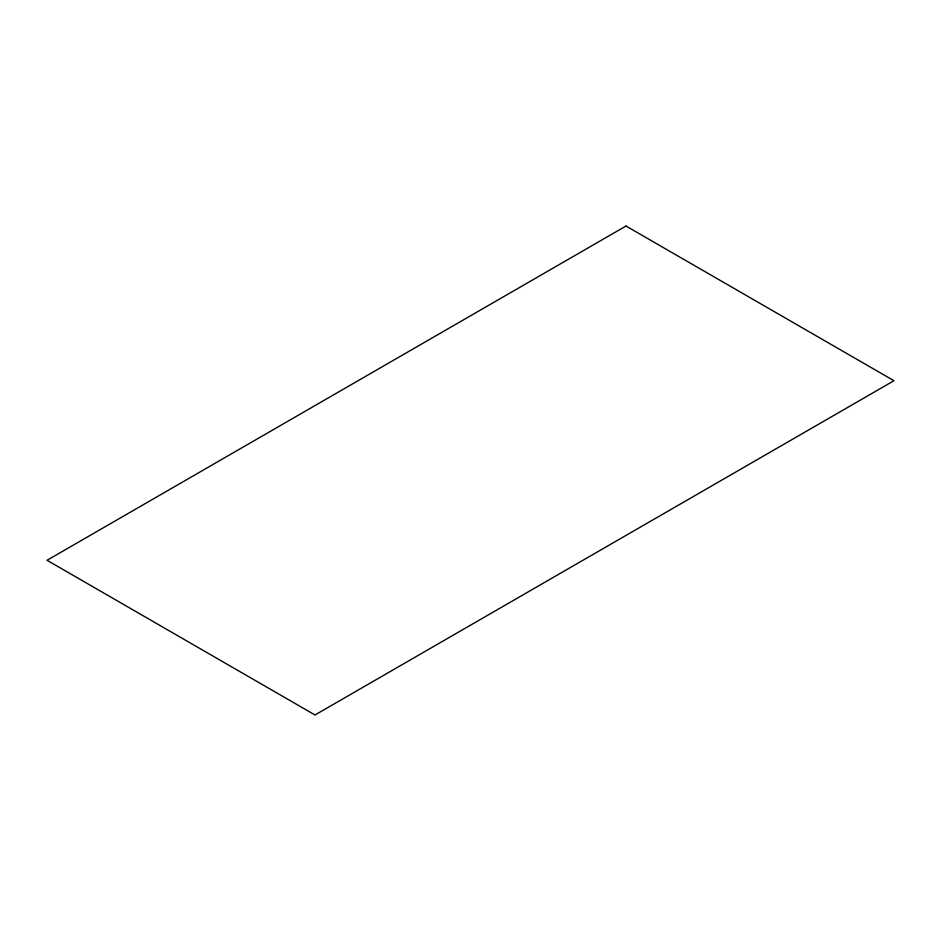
<?xml version="1.0" encoding="UTF-8"?>
<svg xmlns="http://www.w3.org/2000/svg" width="941" height="941" viewBox="0 0 941 941"><rect width="100%" height="100%" fill="white"/><g stroke="black" fill="none" stroke-linecap="round" stroke-linejoin="round"><path stroke-width="1.41" d="M626 226.028L47.05 560.283L315 714.972L893.95 380.717L626 226.028"/></g></svg>
